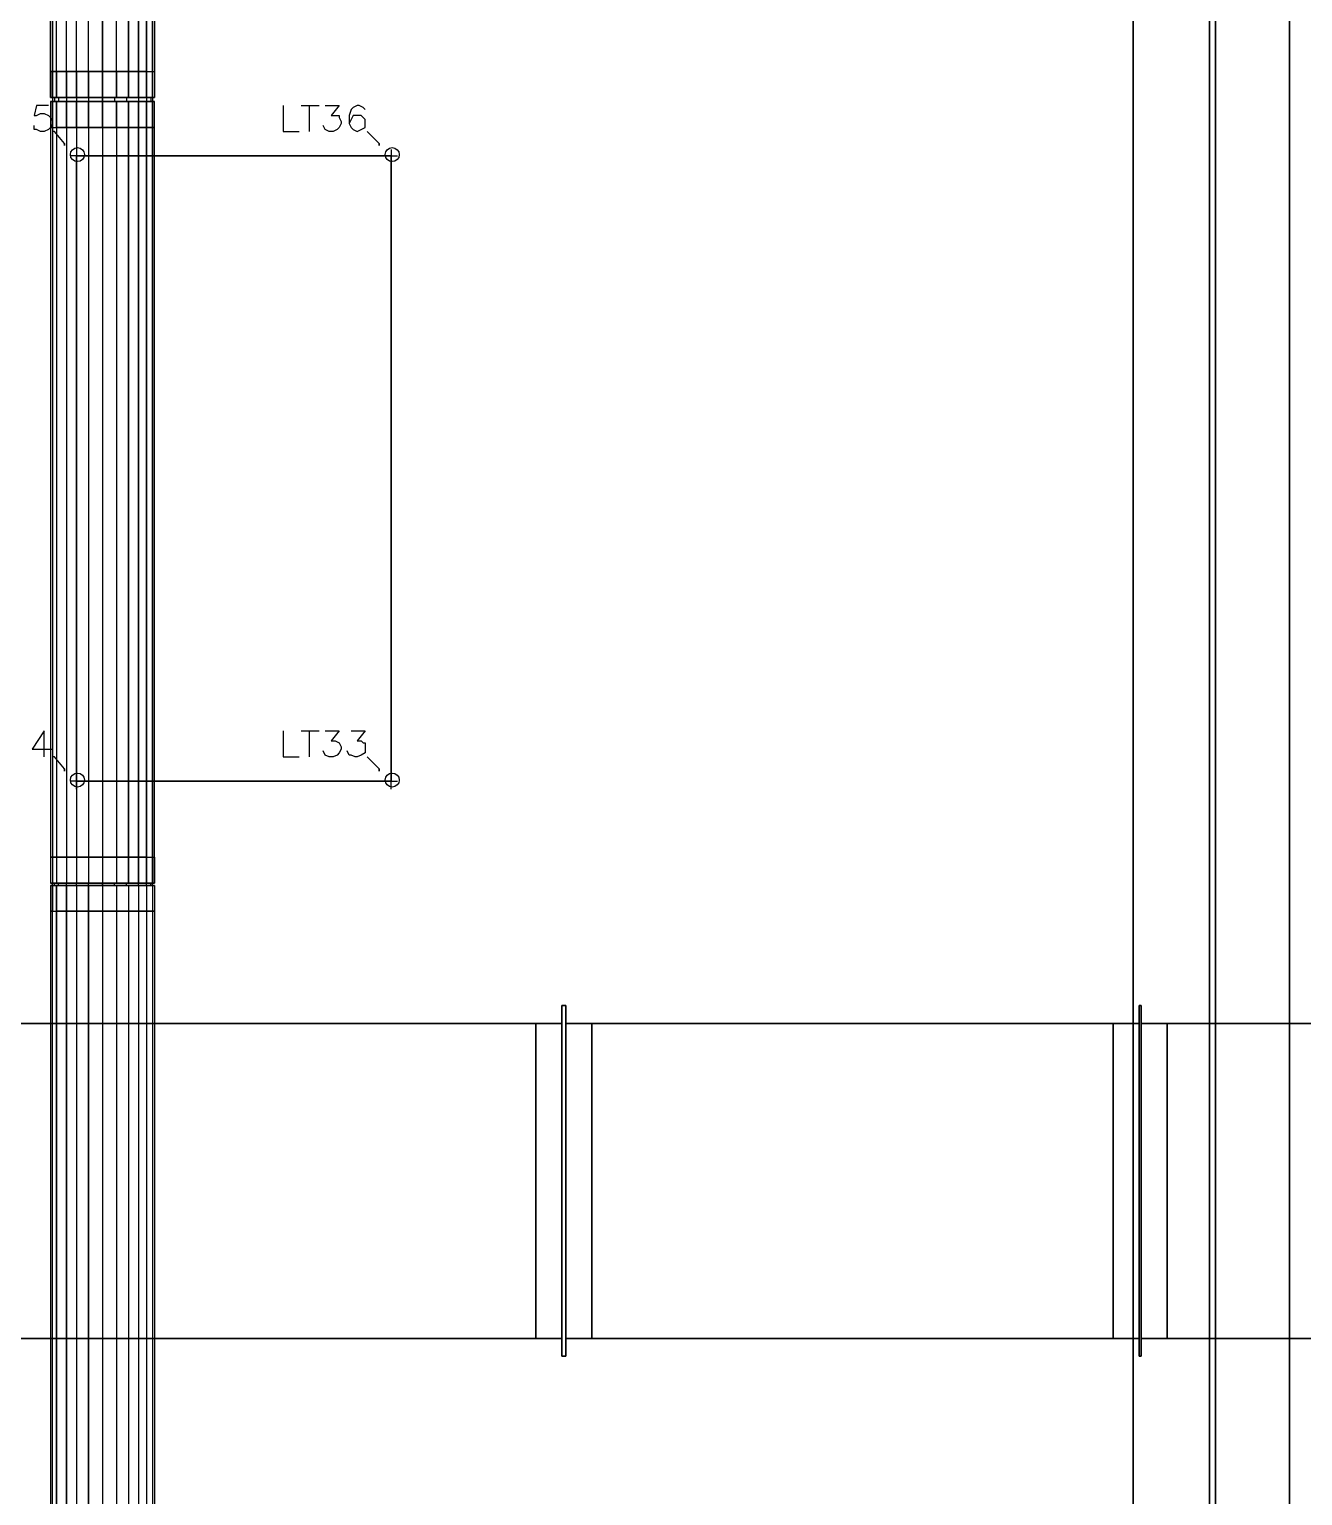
# Model space of a CAD drawing. Header units: metres. Extents: x 114 to 218, y 8 to 180.
# Drawn here: x 144.72 to 154.49, y 114.81 to 126.06 of the extents above; entities that cross this region are included whole.
import ezdxf

# ---------------------------------------------------------------- set-up
doc = ezdxf.new("R2010")
doc.units = ezdxf.units.M
doc.header["$MEASUREMENT"] = 0
for name, color, linetype in [('E-LIGHT', 7, 'Continuous'), ('E-LIGHT-CLRANCE', 7, 'Continuous'), ('E-TFP-LIGHT', 7, 'Continuous'), ('M-SA2S-Conn', 7, 'Continuous'), ('M-SA2S-Round', 7, 'Continuous'), ('M-SA4S-Conn', 7, 'Continuous'), ('M-SA4S-Rect', 7, 'Continuous'), ('S-3D-BEAM', 7, 'Continuous')]:
    doc.layers.add(name, color=color, linetype=linetype)

msp = doc.modelspace()

# ---------------------------------------------------------------- linework, layer by layer
at = {"layer": 'E-LIGHT', "color": 5, "true_color": 0x0000ff}
for points in [[(147.5, 120.295), (145.086, 120.295), (145.086, 125.094), (147.5, 125.094), (145.086, 125.094), (145.086, 120.295), (147.5, 120.295)], [(145.086, 125.094), (145.086, 125.094)], [(145.086, 125.094), (145.086, 125.094)], [(147.5, 125.094), (147.5, 120.295), (147.5, 125.094)], [(147.5, 125.094), (147.5, 125.094)], [(147.5, 125.094), (147.5, 125.094)], [(145.086, 120.295), (145.086, 120.295)], [(145.086, 120.295), (145.086, 120.295)], [(147.5, 120.295), (147.5, 120.295)], [(147.5, 120.295), (147.5, 120.295)]]:
    msp.add_lwpolyline(points, dxfattribs=at)
at = {"layer": 'E-LIGHT-CLRANCE', "color": 150, "true_color": 0x007fff}
for points in [[(147.5, 120.295), (145.086, 120.295), (145.086, 125.094), (147.5, 125.094), (145.086, 125.094), (145.086, 120.295), (147.5, 120.295)], [(145.086, 125.094), (145.086, 125.094)], [(145.086, 125.094), (145.086, 125.094)], [(147.5, 125.094), (147.5, 120.295), (147.5, 125.094)], [(147.5, 125.094), (147.5, 125.094)], [(147.5, 125.094), (147.5, 125.094)], [(145.086, 120.295), (145.086, 120.295)], [(145.086, 120.295), (145.086, 120.295)], [(147.5, 120.295), (147.5, 120.295)], [(147.5, 120.295), (147.5, 120.295)]]:
    msp.add_lwpolyline(points, dxfattribs=at)
at = {"layer": 'E-TFP-LIGHT', "color": 5, "true_color": 0x0000ff}
for points in [[(144.87, 125.479), (144.778, 125.479), (144.762, 125.402), (144.778, 125.402), (144.809, 125.417), (144.839, 125.417), (144.87, 125.402), (144.886, 125.387), (144.901, 125.356), (144.901, 125.341), (144.886, 125.31), (144.87, 125.294), (144.839, 125.279), (144.809, 125.279), (144.778, 125.294), (144.762, 125.294), (144.762, 125.325)], [(146.67, 125.479), (146.67, 125.279), (146.793, 125.279)], [(146.808, 125.479), (146.947, 125.479)], [(146.87, 125.479), (146.87, 125.279)], [(146.993, 125.479), (147.101, 125.479), (147.039, 125.402), (147.07, 125.402), (147.101, 125.402), (147.101, 125.387), (147.116, 125.356), (147.116, 125.341), (147.101, 125.31), (147.085, 125.294), (147.054, 125.279), (147.024, 125.279), (146.993, 125.294), (146.977, 125.325)], [(147.3, 125.448), (147.285, 125.464), (147.254, 125.479), (147.239, 125.479), (147.208, 125.464), (147.193, 125.448), (147.177, 125.402), (147.177, 125.341), (147.193, 125.31), (147.208, 125.294), (147.239, 125.279), (147.27, 125.294), (147.3, 125.31), (147.3, 125.341), (147.3, 125.371), (147.27, 125.402), (147.239, 125.402), (147.208, 125.402), (147.193, 125.371), (147.177, 125.341)], [(144.993, 125.187), (144.916, 125.279), (144.901, 125.279)], [(147.408, 125.187), (147.316, 125.279)], [(144.993, 125.187), (144.993, 125.171), (144.993, 125.171), (144.993, 125.187), (144.993, 125.187)], [(145.086, 125.141), (145.086, 125.094), (145.132, 125.094)], [(147.408, 125.187), (147.408, 125.171), (147.408, 125.171), (147.408, 125.187), (147.408, 125.187)], [(147.5, 125.141), (147.5, 125.094), (147.547, 125.094)], [(145.086, 125.033), (145.086, 125.094), (145.039, 125.094)], [(145.086, 125.094), (145.086, 125.094)], [(145.086, 125.094), (145.086, 125.094)], [(145.132, 125.094), (145.132, 125.094)], [(147.5, 125.033), (147.5, 125.094), (147.439, 125.094)], [(147.5, 125.094), (147.5, 125.094)], [(147.5, 125.094), (147.5, 125.094)], [(147.547, 125.094), (147.547, 125.094)], [(144.839, 120.48), (144.839, 120.68), (144.747, 120.541), (144.901, 120.541)], [(146.67, 120.68), (146.67, 120.48), (146.793, 120.48)], [(146.808, 120.68), (146.947, 120.68)], [(146.87, 120.68), (146.87, 120.48)], [(146.993, 120.68), (147.101, 120.68), (147.039, 120.603), (147.07, 120.603), (147.101, 120.588), (147.116, 120.557), (147.116, 120.541), (147.101, 120.511), (147.085, 120.495), (147.054, 120.48), (147.024, 120.48), (146.993, 120.495), (146.977, 120.526)], [(147.193, 120.68), (147.3, 120.68), (147.239, 120.603), (147.27, 120.603), (147.285, 120.588), (147.3, 120.588), (147.3, 120.557), (147.3, 120.541), (147.3, 120.511), (147.27, 120.495), (147.239, 120.48), (147.224, 120.48), (147.193, 120.495), (147.177, 120.495), (147.162, 120.526)], [(144.993, 120.388), (144.916, 120.48), (144.901, 120.48)], [(147.408, 120.388), (147.316, 120.48)], [(144.993, 120.388), (144.993, 120.372), (144.993, 120.372), (144.993, 120.388), (144.993, 120.388)], [(145.086, 120.234), (145.086, 120.295), (145.039, 120.295)], [(145.086, 120.341), (145.086, 120.295), (145.132, 120.295)], [(145.086, 120.295), (145.086, 120.295)], [(145.086, 120.295), (145.086, 120.295)], [(145.132, 120.295), (145.132, 120.295)], [(147.408, 120.388), (147.408, 120.372), (147.408, 120.372), (147.408, 120.388), (147.408, 120.388)], [(147.5, 120.234), (147.5, 120.295), (147.439, 120.295)], [(147.5, 120.341), (147.5, 120.295), (147.547, 120.295)], [(147.5, 120.295), (147.5, 120.295)], [(147.5, 120.295), (147.5, 120.295)], [(147.547, 120.295), (147.547, 120.295)]]:
    msp.add_lwpolyline(points, dxfattribs=at)
for centre in [(145.093, 125.102), (147.508, 125.102), (145.093, 120.303), (147.508, 120.303)]:
    msp.add_circle(centre, 0.0538, dxfattribs=at)
at = {"layer": 'M-SA2S-Conn', "color": 5, "true_color": 0x0000ff}
for points in [[(144.886, 125.74), (144.901, 125.74), (144.901, 125.54)], [(144.901, 125.74), (144.886, 125.74), (144.886, 125.54)], [(144.886, 125.74), (144.886, 125.74)], [(144.901, 125.74), (144.932, 125.74), (144.932, 125.54)], [(144.932, 125.74), (144.901, 125.74), (144.901, 125.54)], [(144.901, 125.74), (144.901, 125.74)], [(144.901, 125.74), (144.901, 125.74)], [(144.932, 125.74), (145.009, 125.74), (145.009, 125.54)], [(145.009, 125.74), (144.932, 125.74), (144.932, 125.54)], [(144.932, 125.74), (144.932, 125.74)], [(144.932, 125.74), (144.932, 125.74)], [(145.009, 125.74), (145.086, 125.74), (145.086, 125.54)], [(145.086, 125.74), (145.009, 125.74), (145.009, 125.54)], [(145.009, 125.74), (145.009, 125.74)], [(145.009, 125.74), (145.009, 125.74)], [(145.086, 125.74), (145.178, 125.74), (145.178, 125.54)], [(145.178, 125.74), (145.086, 125.74), (145.086, 125.54)], [(145.086, 125.74), (145.086, 125.74)], [(145.086, 125.74), (145.086, 125.74)], [(145.178, 125.74), (145.285, 125.74), (145.285, 125.54)], [(145.285, 125.74), (145.178, 125.74), (145.178, 125.54)], [(145.178, 125.74), (145.178, 125.74)], [(145.178, 125.74), (145.178, 125.74)], [(145.285, 125.74), (145.393, 125.74), (145.393, 125.54)], [(145.393, 125.74), (145.285, 125.74), (145.285, 125.54)], [(145.285, 125.74), (145.285, 125.74)], [(145.285, 125.74), (145.285, 125.74)], [(145.393, 125.74), (145.485, 125.74), (145.485, 125.54)], [(145.485, 125.74), (145.393, 125.74), (145.393, 125.54)], [(145.393, 125.74), (145.393, 125.74)], [(145.393, 125.74), (145.393, 125.74)], [(145.485, 125.74), (145.562, 125.74), (145.562, 125.54)], [(145.562, 125.74), (145.485, 125.74), (145.485, 125.54)], [(145.485, 125.74), (145.485, 125.74)], [(145.485, 125.74), (145.485, 125.74)], [(145.562, 125.74), (145.624, 125.74), (145.624, 125.54)], [(145.624, 125.54), (145.624, 125.74), (145.562, 125.74), (145.562, 125.54)], [(145.562, 125.74), (145.562, 125.74)], [(145.562, 125.74), (145.562, 125.74)], [(145.624, 125.74), (145.67, 125.74), (145.685, 125.74)], [(145.624, 125.74), (145.67, 125.74), (145.67, 125.54), (145.67, 125.74), (145.685, 125.74), (145.685, 125.54)], [(145.624, 125.74), (145.624, 125.74)], [(145.624, 125.74), (145.624, 125.74)], [(145.67, 125.74), (145.67, 125.74)], [(145.67, 125.74), (145.67, 125.74)], [(145.685, 125.74), (145.685, 125.74)], [(145.178, 125.54), (145.086, 125.54), (145.009, 125.54), (144.932, 125.54), (144.901, 125.54), (144.886, 125.54), (144.901, 125.54), (144.932, 125.54), (145.009, 125.54), (145.086, 125.54), (145.178, 125.54), (145.285, 125.54), (145.393, 125.54), (145.485, 125.54), (145.562, 125.54), (145.624, 125.54), (145.67, 125.54), (145.685, 125.54), (145.67, 125.54), (145.624, 125.54), (145.562, 125.54), (145.485, 125.54), (145.393, 125.54), (145.285, 125.54), (145.178, 125.54)], [(144.886, 125.54), (144.886, 125.54)], [(144.901, 125.31), (144.901, 125.51), (144.886, 125.51), (144.886, 125.31)], [(144.932, 125.51), (145.009, 125.51), (145.086, 125.51), (145.178, 125.51), (145.285, 125.51), (145.393, 125.51), (145.485, 125.51), (145.562, 125.51), (145.624, 125.51), (145.67, 125.51), (145.685, 125.51), (145.67, 125.51), (145.624, 125.51), (145.562, 125.51), (145.485, 125.51), (145.393, 125.51), (145.285, 125.51), (145.178, 125.51), (145.086, 125.51), (145.009, 125.51), (144.932, 125.51), (144.901, 125.51), (144.886, 125.51)], [(144.886, 125.51), (144.886, 125.51)], [(145.655, 125.54), (145.67, 125.54), (145.655, 125.54), (145.624, 125.54), (145.562, 125.54), (145.47, 125.54), (145.378, 125.54), (145.285, 125.54), (145.178, 125.54), (145.086, 125.54), (145.009, 125.54), (144.947, 125.54), (144.916, 125.54), (144.901, 125.54), (144.916, 125.54), (144.947, 125.54), (145.009, 125.54), (145.086, 125.54), (145.178, 125.54), (145.285, 125.54), (145.378, 125.54), (145.47, 125.54), (145.562, 125.54), (145.624, 125.54), (145.655, 125.54)], [(144.901, 125.54), (144.901, 125.51)], [(145.178, 125.54), (145.178, 125.51), (145.285, 125.51), (145.378, 125.51), (145.47, 125.51), (145.562, 125.51), (145.624, 125.51), (145.655, 125.51), (145.67, 125.51), (145.655, 125.51), (145.624, 125.51), (145.562, 125.51), (145.47, 125.51), (145.378, 125.51), (145.285, 125.51), (145.178, 125.51), (145.086, 125.51), (145.009, 125.51), (144.947, 125.51), (144.916, 125.51), (144.901, 125.51), (144.916, 125.51), (144.947, 125.51), (145.009, 125.51), (145.086, 125.51), (145.178, 125.51)], [(144.901, 125.54), (144.901, 125.54)], [(144.901, 125.54), (144.901, 125.54)], [(144.901, 125.54), (144.901, 125.54)], [(144.901, 125.31), (144.932, 125.31), (144.932, 125.51), (144.901, 125.51), (144.901, 125.31)], [(144.901, 125.51), (144.901, 125.51)], [(144.901, 125.51), (144.901, 125.51)], [(144.901, 125.51), (144.901, 125.51)], [(144.916, 125.54), (144.916, 125.51)], [(144.916, 125.54), (144.916, 125.51)], [(144.916, 125.54), (144.916, 125.54)], [(144.916, 125.54), (144.916, 125.54)], [(144.916, 125.51), (144.916, 125.51)], [(144.916, 125.51), (144.916, 125.51)], [(144.932, 125.54), (144.932, 125.54)], [(144.932, 125.54), (144.932, 125.54)], [(144.932, 125.31), (144.932, 125.51)], [(144.932, 125.51), (144.932, 125.51)], [(144.932, 125.51), (144.932, 125.51)], [(144.947, 125.54), (144.947, 125.51)], [(144.947, 125.54), (144.947, 125.51)], [(144.947, 125.54), (144.947, 125.54)], [(144.947, 125.54), (144.947, 125.54)], [(144.947, 125.51), (144.947, 125.51)], [(144.947, 125.51), (144.947, 125.51)], [(145.009, 125.54), (145.009, 125.51)], [(145.009, 125.54), (145.009, 125.51)], [(145.009, 125.54), (145.009, 125.54)], [(145.009, 125.54), (145.009, 125.54)], [(145.009, 125.54), (145.009, 125.54)], [(145.009, 125.54), (145.009, 125.54)], [(145.009, 125.31), (145.009, 125.51)], [(145.009, 125.31), (145.009, 125.51)], [(145.009, 125.51), (145.009, 125.51)], [(145.009, 125.51), (145.009, 125.51)], [(145.009, 125.51), (145.009, 125.51)], [(145.009, 125.51), (145.009, 125.51)], [(145.086, 125.54), (145.086, 125.51)], [(145.086, 125.54), (145.086, 125.51)], [(145.086, 125.54), (145.086, 125.54)], [(145.086, 125.54), (145.086, 125.54)], [(145.086, 125.54), (145.086, 125.54)], [(145.086, 125.54), (145.086, 125.54)], [(145.086, 125.31), (145.086, 125.51)], [(145.086, 125.31), (145.086, 125.51)], [(145.086, 125.51), (145.086, 125.51)], [(145.086, 125.51), (145.086, 125.51)], [(145.086, 125.51), (145.086, 125.51)], [(145.086, 125.51), (145.086, 125.51)], [(145.178, 125.54), (145.178, 125.51)], [(145.178, 125.54), (145.178, 125.54)], [(145.178, 125.54), (145.178, 125.54)], [(145.178, 125.54), (145.178, 125.54)], [(145.178, 125.54), (145.178, 125.54)], [(145.178, 125.31), (145.178, 125.51)], [(145.178, 125.31), (145.178, 125.51)], [(145.178, 125.51), (145.178, 125.51)], [(145.178, 125.51), (145.178, 125.51)], [(145.178, 125.51), (145.178, 125.51)], [(145.178, 125.51), (145.178, 125.51)], [(145.285, 125.54), (145.285, 125.51)], [(145.285, 125.51), (145.285, 125.54)], [(145.285, 125.54), (145.285, 125.54)], [(145.285, 125.54), (145.285, 125.54)], [(145.285, 125.54), (145.285, 125.54)], [(145.285, 125.54), (145.285, 125.54)], [(145.285, 125.31), (145.285, 125.51)], [(145.285, 125.31), (145.285, 125.51)], [(145.285, 125.51), (145.285, 125.51)], [(145.285, 125.51), (145.285, 125.51)], [(145.285, 125.51), (145.285, 125.51)], [(145.285, 125.51), (145.285, 125.51)], [(145.378, 125.54), (145.378, 125.51)], [(145.378, 125.54), (145.378, 125.51)], [(145.378, 125.54), (145.378, 125.54)], [(145.378, 125.54), (145.378, 125.54)], [(145.378, 125.51), (145.378, 125.51)], [(145.378, 125.51), (145.378, 125.51)], [(145.393, 125.54), (145.393, 125.54)], [(145.393, 125.54), (145.393, 125.54)], [(145.393, 125.31), (145.393, 125.51)], [(145.393, 125.31), (145.393, 125.51)], [(145.393, 125.51), (145.393, 125.51)], [(145.393, 125.51), (145.393, 125.51)], [(145.47, 125.54), (145.47, 125.51)], [(145.47, 125.54), (145.47, 125.51)], [(145.47, 125.54), (145.47, 125.54)], [(145.47, 125.54), (145.47, 125.54)], [(145.47, 125.51), (145.47, 125.51)], [(145.47, 125.51), (145.47, 125.51)], [(145.485, 125.54), (145.485, 125.54)], [(145.485, 125.54), (145.485, 125.54)], [(145.485, 125.31), (145.485, 125.51)], [(145.485, 125.31), (145.485, 125.51)], [(145.485, 125.51), (145.485, 125.51)], [(145.485, 125.51), (145.485, 125.51)], [(145.562, 125.54), (145.562, 125.51)], [(145.562, 125.54), (145.562, 125.51)], [(145.562, 125.54), (145.562, 125.54)], [(145.562, 125.54), (145.562, 125.54)], [(145.562, 125.54), (145.562, 125.54)], [(145.562, 125.54), (145.562, 125.54)], [(145.562, 125.31), (145.562, 125.51)], [(145.562, 125.31), (145.562, 125.51)], [(145.562, 125.51), (145.562, 125.51)], [(145.562, 125.51), (145.562, 125.51)], [(145.562, 125.51), (145.562, 125.51)], [(145.562, 125.51), (145.562, 125.51)], [(145.624, 125.54), (145.624, 125.51)], [(145.624, 125.54), (145.624, 125.51)], [(145.624, 125.54), (145.624, 125.54)], [(145.624, 125.54), (145.624, 125.54)], [(145.624, 125.54), (145.624, 125.54)], [(145.624, 125.54), (145.624, 125.54)], [(145.624, 125.31), (145.624, 125.51)], [(145.624, 125.31), (145.624, 125.51)], [(145.624, 125.51), (145.624, 125.51)], [(145.624, 125.51), (145.624, 125.51)], [(145.624, 125.51), (145.624, 125.51)], [(145.624, 125.51), (145.624, 125.51)], [(145.655, 125.54), (145.655, 125.51)], [(145.655, 125.54), (145.655, 125.51)], [(145.655, 125.54), (145.655, 125.54)], [(145.655, 125.54), (145.655, 125.54)], [(145.655, 125.51), (145.655, 125.51)], [(145.655, 125.51), (145.655, 125.51)], [(145.67, 125.54), (145.67, 125.51)], [(145.67, 125.54), (145.67, 125.54)], [(145.67, 125.54), (145.67, 125.54)], [(145.67, 125.54), (145.67, 125.54)], [(145.67, 125.31), (145.67, 125.51)], [(145.67, 125.31), (145.67, 125.51)], [(145.67, 125.51), (145.67, 125.51)], [(145.67, 125.51), (145.67, 125.51)], [(145.67, 125.51), (145.67, 125.51)], [(145.685, 125.54), (145.685, 125.54)], [(145.685, 125.31), (145.685, 125.51)], [(145.685, 125.51), (145.685, 125.51)], [(144.901, 125.31), (144.886, 125.31), (144.901, 125.31), (144.932, 125.31), (145.009, 125.31), (145.086, 125.31), (145.178, 125.31), (145.285, 125.31), (145.393, 125.31), (145.485, 125.31), (145.562, 125.31), (145.624, 125.31), (145.67, 125.31), (145.685, 125.31), (145.67, 125.31), (145.624, 125.31), (145.562, 125.31), (145.485, 125.31), (145.393, 125.31), (145.285, 125.31), (145.178, 125.31), (145.086, 125.31), (145.009, 125.31), (144.932, 125.31)], [(144.886, 125.31), (144.886, 125.31)], [(144.901, 125.31), (144.901, 125.31)], [(144.901, 125.31), (144.901, 125.31)], [(144.932, 125.31), (144.932, 125.31)], [(144.932, 125.31), (144.932, 125.31)], [(145.009, 125.31), (145.009, 125.31)], [(145.009, 125.31), (145.009, 125.31)], [(145.086, 125.31), (145.086, 125.31)], [(145.086, 125.31), (145.086, 125.31)], [(145.178, 125.31), (145.178, 125.31)], [(145.178, 125.31), (145.178, 125.31)], [(145.285, 125.31), (145.285, 125.31)], [(145.285, 125.31), (145.285, 125.31)], [(145.393, 125.31), (145.393, 125.31)], [(145.393, 125.31), (145.393, 125.31)], [(145.485, 125.31), (145.485, 125.31)], [(145.485, 125.31), (145.485, 125.31)], [(145.562, 125.31), (145.562, 125.31)], [(145.562, 125.31), (145.562, 125.31)], [(145.624, 125.31), (145.624, 125.31)], [(145.624, 125.31), (145.624, 125.31)], [(145.67, 125.31), (145.67, 125.31)], [(145.67, 125.31), (145.67, 125.31)], [(145.685, 125.31), (145.685, 125.31)], [(144.886, 119.711), (144.901, 119.711), (144.901, 119.511)], [(144.901, 119.711), (144.886, 119.711), (144.886, 119.511)], [(144.886, 119.711), (144.886, 119.711)], [(144.901, 119.711), (144.932, 119.711), (144.932, 119.511)], [(144.932, 119.711), (144.901, 119.711), (144.901, 119.511)], [(144.901, 119.711), (144.901, 119.711)], [(144.901, 119.711), (144.901, 119.711)], [(144.932, 119.711), (145.009, 119.711), (145.009, 119.511)], [(145.009, 119.711), (144.932, 119.711), (144.932, 119.511)], [(144.932, 119.711), (144.932, 119.711)], [(144.932, 119.711), (144.932, 119.711)], [(145.009, 119.711), (145.086, 119.711), (145.086, 119.511)], [(145.086, 119.711), (145.009, 119.711), (145.009, 119.511)], [(145.009, 119.711), (145.009, 119.711)], [(145.009, 119.711), (145.009, 119.711)], [(145.086, 119.711), (145.178, 119.711), (145.178, 119.511)], [(145.178, 119.711), (145.086, 119.711), (145.086, 119.511)], [(145.086, 119.711), (145.086, 119.711)], [(145.086, 119.711), (145.086, 119.711)], [(145.178, 119.711), (145.285, 119.711), (145.285, 119.511)], [(145.285, 119.711), (145.178, 119.711), (145.178, 119.511)], [(145.178, 119.711), (145.178, 119.711)], [(145.178, 119.711), (145.178, 119.711)], [(145.285, 119.711), (145.393, 119.711), (145.393, 119.511)], [(145.393, 119.711), (145.285, 119.711), (145.285, 119.511)], [(145.285, 119.711), (145.285, 119.711)], [(145.285, 119.711), (145.285, 119.711)], [(145.393, 119.711), (145.485, 119.711), (145.485, 119.511)], [(145.485, 119.711), (145.393, 119.711), (145.393, 119.511)], [(145.393, 119.711), (145.393, 119.711)], [(145.393, 119.711), (145.393, 119.711)], [(145.485, 119.711), (145.562, 119.711), (145.562, 119.511)], [(145.562, 119.711), (145.485, 119.711), (145.485, 119.511)], [(145.485, 119.711), (145.485, 119.711)], [(145.485, 119.711), (145.485, 119.711)], [(145.562, 119.711), (145.624, 119.711), (145.624, 119.511)], [(145.624, 119.511), (145.624, 119.711), (145.562, 119.711), (145.562, 119.511)], [(145.562, 119.711), (145.562, 119.711)], [(145.562, 119.711), (145.562, 119.711)], [(145.624, 119.711), (145.67, 119.711), (145.685, 119.711)], [(145.624, 119.711), (145.67, 119.711), (145.67, 119.511), (145.67, 119.711), (145.685, 119.711), (145.685, 119.511)], [(145.624, 119.711), (145.624, 119.711)], [(145.624, 119.711), (145.624, 119.711)], [(145.67, 119.711), (145.67, 119.711)], [(145.67, 119.711), (145.67, 119.711)], [(145.685, 119.711), (145.685, 119.711)], [(145.178, 119.511), (145.086, 119.511), (145.009, 119.511), (144.932, 119.511), (144.901, 119.511), (144.886, 119.511), (144.901, 119.511), (144.932, 119.511), (145.009, 119.511), (145.086, 119.511), (145.178, 119.511), (145.285, 119.511), (145.393, 119.511), (145.485, 119.511), (145.562, 119.511), (145.624, 119.511), (145.67, 119.511), (145.685, 119.511), (145.67, 119.511), (145.624, 119.511), (145.562, 119.511), (145.485, 119.511), (145.393, 119.511), (145.285, 119.511), (145.178, 119.511)], [(144.886, 119.511), (144.886, 119.511)], [(144.901, 119.495), (144.886, 119.495), (144.886, 119.296)], [(144.886, 119.495), (144.901, 119.495), (144.901, 119.296)], [(144.886, 119.495), (144.886, 119.495)], [(145.655, 119.511), (145.67, 119.511), (145.655, 119.511), (145.624, 119.511), (145.562, 119.511), (145.47, 119.511), (145.378, 119.511), (145.285, 119.511), (145.178, 119.511), (145.086, 119.511), (145.009, 119.511), (144.947, 119.511), (144.916, 119.511), (144.901, 119.511), (144.916, 119.511), (144.947, 119.511), (145.009, 119.511), (145.086, 119.511), (145.178, 119.511), (145.285, 119.511), (145.378, 119.511), (145.47, 119.511), (145.562, 119.511), (145.624, 119.511), (145.655, 119.511)], [(144.916, 119.495), (144.901, 119.495), (144.901, 119.511)], [(144.901, 119.495), (144.916, 119.495), (144.916, 119.511)], [(144.901, 119.511), (144.901, 119.511)], [(144.901, 119.511), (144.901, 119.511)], [(144.901, 119.511), (144.901, 119.511)], [(144.901, 119.296), (144.932, 119.296), (144.932, 119.495), (144.901, 119.495), (144.901, 119.296)], [(144.901, 119.495), (144.932, 119.495), (144.932, 119.296)], [(144.901, 119.495), (144.901, 119.495)], [(144.901, 119.495), (144.901, 119.495)], [(144.901, 119.495), (144.901, 119.495)], [(144.947, 119.495), (144.916, 119.495), (144.916, 119.511)], [(144.916, 119.495), (144.947, 119.495), (144.947, 119.511)], [(144.916, 119.511), (144.916, 119.511)], [(144.916, 119.511), (144.916, 119.511)], [(144.916, 119.495), (144.916, 119.495)], [(144.916, 119.495), (144.916, 119.495)], [(144.932, 119.511), (144.932, 119.511)], [(144.932, 119.511), (144.932, 119.511)], [(144.932, 119.495), (145.009, 119.495), (145.009, 119.296)], [(145.009, 119.495), (144.932, 119.495)], [(144.932, 119.495), (144.932, 119.495)], [(144.932, 119.495), (144.932, 119.495)], [(145.009, 119.495), (144.947, 119.495), (144.947, 119.511)], [(144.947, 119.495), (145.009, 119.495), (145.009, 119.511)], [(144.947, 119.511), (144.947, 119.511)], [(144.947, 119.511), (144.947, 119.511)], [(144.947, 119.495), (144.947, 119.495)], [(144.947, 119.495), (144.947, 119.495)], [(145.086, 119.495), (145.009, 119.495), (145.009, 119.511)], [(145.009, 119.495), (145.086, 119.495), (145.086, 119.511)], [(145.009, 119.511), (145.009, 119.511)], [(145.009, 119.511), (145.009, 119.511)], [(145.009, 119.511), (145.009, 119.511)], [(145.009, 119.511), (145.009, 119.511)], [(145.009, 119.495), (145.086, 119.495), (145.086, 119.296)], [(145.086, 119.495), (145.009, 119.495), (145.009, 119.296)], [(145.009, 119.495), (145.009, 119.495)], [(145.009, 119.495), (145.009, 119.495)], [(145.009, 119.495), (145.009, 119.495)], [(145.009, 119.495), (145.009, 119.495)], [(145.178, 119.495), (145.086, 119.495), (145.086, 119.511)], [(145.086, 119.495), (145.178, 119.495), (145.178, 119.511)], [(145.086, 119.511), (145.086, 119.511)], [(145.086, 119.511), (145.086, 119.511)], [(145.086, 119.511), (145.086, 119.511)], [(145.086, 119.511), (145.086, 119.511)], [(145.086, 119.495), (145.178, 119.495), (145.178, 119.296)], [(145.178, 119.495), (145.086, 119.495), (145.086, 119.296)], [(145.086, 119.495), (145.086, 119.495)], [(145.086, 119.495), (145.086, 119.495)], [(145.086, 119.495), (145.086, 119.495)], [(145.086, 119.495), (145.086, 119.495)], [(145.285, 119.495), (145.178, 119.495), (145.178, 119.511)], [(145.178, 119.511), (145.178, 119.511)], [(145.178, 119.511), (145.178, 119.511)], [(145.178, 119.511), (145.178, 119.511)], [(145.178, 119.511), (145.178, 119.511)], [(145.178, 119.495), (145.285, 119.495), (145.285, 119.296)], [(145.285, 119.495), (145.178, 119.495), (145.178, 119.296)], [(145.178, 119.495), (145.285, 119.495)], [(145.178, 119.495), (145.178, 119.495)], [(145.178, 119.495), (145.178, 119.495)], [(145.178, 119.495), (145.178, 119.495)], [(145.178, 119.495), (145.178, 119.495)], [(145.285, 119.511), (145.285, 119.495), (145.378, 119.495), (145.378, 119.511)], [(145.378, 119.495), (145.285, 119.495), (145.285, 119.511)], [(145.285, 119.511), (145.285, 119.511)], [(145.285, 119.511), (145.285, 119.511)], [(145.285, 119.511), (145.285, 119.511)], [(145.285, 119.511), (145.285, 119.511)], [(145.285, 119.495), (145.393, 119.495), (145.393, 119.296)], [(145.393, 119.495), (145.285, 119.495), (145.285, 119.296)], [(145.285, 119.495), (145.285, 119.495)], [(145.285, 119.495), (145.285, 119.495)], [(145.285, 119.495), (145.285, 119.495)], [(145.285, 119.495), (145.285, 119.495)], [(145.378, 119.495), (145.47, 119.495), (145.47, 119.511)], [(145.47, 119.495), (145.378, 119.495), (145.378, 119.511)], [(145.378, 119.511), (145.378, 119.511)], [(145.378, 119.511), (145.378, 119.511)], [(145.378, 119.495), (145.378, 119.495)], [(145.378, 119.495), (145.378, 119.495)], [(145.393, 119.511), (145.393, 119.511)], [(145.393, 119.511), (145.393, 119.511)], [(145.393, 119.495), (145.485, 119.495), (145.485, 119.296)], [(145.485, 119.495), (145.393, 119.495), (145.393, 119.296)], [(145.393, 119.495), (145.393, 119.495)], [(145.393, 119.495), (145.393, 119.495)], [(145.47, 119.495), (145.562, 119.495), (145.562, 119.511)], [(145.562, 119.495), (145.47, 119.495), (145.47, 119.511)], [(145.47, 119.511), (145.47, 119.511)], [(145.47, 119.511), (145.47, 119.511)], [(145.47, 119.495), (145.47, 119.495)], [(145.47, 119.495), (145.47, 119.495)], [(145.485, 119.511), (145.485, 119.511)], [(145.485, 119.511), (145.485, 119.511)], [(145.485, 119.495), (145.562, 119.495), (145.562, 119.296)], [(145.562, 119.495), (145.485, 119.495), (145.485, 119.296)], [(145.485, 119.495), (145.485, 119.495)], [(145.485, 119.495), (145.485, 119.495)], [(145.562, 119.495), (145.624, 119.495), (145.624, 119.511)], [(145.624, 119.495), (145.562, 119.495), (145.562, 119.511)], [(145.562, 119.511), (145.562, 119.511)], [(145.562, 119.511), (145.562, 119.511)], [(145.562, 119.511), (145.562, 119.511)], [(145.562, 119.511), (145.562, 119.511)], [(145.562, 119.495), (145.624, 119.495), (145.624, 119.296)], [(145.624, 119.495), (145.562, 119.495), (145.562, 119.296)], [(145.562, 119.495), (145.562, 119.495)], [(145.562, 119.495), (145.562, 119.495)], [(145.562, 119.495), (145.562, 119.495)], [(145.562, 119.495), (145.562, 119.495)], [(145.624, 119.495), (145.655, 119.495), (145.655, 119.511)], [(145.655, 119.495), (145.624, 119.495), (145.624, 119.511)], [(145.624, 119.511), (145.624, 119.511)], [(145.624, 119.511), (145.624, 119.511)], [(145.624, 119.511), (145.624, 119.511)], [(145.624, 119.511), (145.624, 119.511)], [(145.624, 119.495), (145.67, 119.495), (145.67, 119.296)], [(145.67, 119.495), (145.624, 119.495), (145.624, 119.296)], [(145.624, 119.495), (145.624, 119.495)], [(145.624, 119.495), (145.624, 119.495)], [(145.624, 119.495), (145.624, 119.495)], [(145.624, 119.495), (145.624, 119.495)], [(145.655, 119.495), (145.67, 119.495), (145.67, 119.511)], [(145.67, 119.495), (145.655, 119.495), (145.655, 119.511)], [(145.655, 119.511), (145.655, 119.511)], [(145.655, 119.511), (145.655, 119.511)], [(145.655, 119.495), (145.655, 119.495)], [(145.655, 119.495), (145.655, 119.495)], [(145.67, 119.511), (145.67, 119.511)], [(145.67, 119.511), (145.67, 119.511)], [(145.67, 119.511), (145.67, 119.511)], [(145.67, 119.495), (145.685, 119.495), (145.685, 119.296)], [(145.685, 119.495), (145.67, 119.495), (145.67, 119.296)], [(145.67, 119.495), (145.67, 119.495)], [(145.67, 119.495), (145.67, 119.495)], [(145.67, 119.495), (145.67, 119.495)], [(145.685, 119.511), (145.685, 119.511)], [(145.685, 119.495), (145.685, 119.495)], [(144.901, 119.296), (144.886, 119.296), (144.901, 119.296), (144.932, 119.296), (145.009, 119.296), (145.086, 119.296), (145.178, 119.296), (145.285, 119.296), (145.393, 119.296), (145.485, 119.296), (145.562, 119.296), (145.624, 119.296), (145.67, 119.296), (145.685, 119.296), (145.67, 119.296), (145.624, 119.296), (145.562, 119.296), (145.485, 119.296), (145.393, 119.296), (145.285, 119.296), (145.178, 119.296), (145.086, 119.296), (145.009, 119.296), (144.932, 119.296)], [(144.886, 119.296), (144.886, 119.296)], [(144.901, 119.296), (144.901, 119.296)], [(144.901, 119.296), (144.901, 119.296)], [(144.932, 119.296), (144.932, 119.296)], [(144.932, 119.296), (144.932, 119.296)], [(145.009, 119.296), (145.009, 119.296)], [(145.009, 119.296), (145.009, 119.296)], [(145.086, 119.296), (145.086, 119.296)], [(145.086, 119.296), (145.086, 119.296)], [(145.178, 119.296), (145.178, 119.296)], [(145.178, 119.296), (145.178, 119.296)], [(145.285, 119.296), (145.285, 119.296)], [(145.285, 119.296), (145.285, 119.296)], [(145.393, 119.296), (145.393, 119.296)], [(145.393, 119.296), (145.393, 119.296)], [(145.485, 119.296), (145.485, 119.296)], [(145.485, 119.296), (145.485, 119.296)], [(145.562, 119.296), (145.562, 119.296)], [(145.562, 119.296), (145.562, 119.296)], [(145.624, 119.296), (145.624, 119.296)], [(145.624, 119.296), (145.624, 119.296)], [(145.67, 119.296), (145.67, 119.296)], [(145.67, 119.296), (145.67, 119.296)], [(145.685, 119.296), (145.685, 119.296)]]:
    msp.add_lwpolyline(points, dxfattribs=at)
at = {"layer": 'M-SA2S-Round', "color": 5, "true_color": 0x0000ff}
for points in [[(144.901, 131.539), (144.886, 131.539), (144.901, 131.539), (144.901, 125.54), (144.886, 125.54)], [(144.901, 125.54), (144.886, 125.54), (144.886, 131.539)], [(144.932, 125.54), (145.009, 125.54), (145.009, 131.539), (144.932, 131.539), (144.901, 131.539)], [(144.901, 125.54), (144.932, 125.54), (144.932, 131.539)], [(144.932, 125.54), (144.901, 125.54), (144.901, 131.539), (144.932, 131.539), (145.009, 131.539)], [(145.009, 125.54), (144.932, 125.54), (144.932, 131.539)], [(145.086, 125.54), (145.178, 125.54), (145.178, 131.539), (145.086, 131.539), (145.009, 131.539)], [(145.009, 125.54), (145.086, 125.54), (145.086, 131.539)], [(145.086, 125.54), (145.009, 125.54), (145.009, 131.539), (145.086, 131.539), (145.178, 131.539)], [(145.178, 125.54), (145.086, 125.54), (145.086, 131.539)], [(145.285, 125.54), (145.393, 125.54), (145.393, 131.539), (145.285, 131.539), (145.178, 131.539)], [(145.178, 125.54), (145.285, 125.54), (145.285, 131.539)], [(145.285, 125.54), (145.178, 125.54), (145.178, 131.539), (145.285, 131.539), (145.285, 125.54), (145.393, 125.54)], [(145.485, 125.54), (145.562, 125.54), (145.562, 131.539), (145.485, 131.539), (145.393, 131.539)], [(145.393, 125.54), (145.485, 125.54), (145.485, 131.539)], [(145.485, 131.539), (145.485, 125.54), (145.393, 125.54), (145.393, 131.539)], [(145.562, 131.539), (145.562, 125.54), (145.485, 125.54)], [(145.624, 125.54), (145.67, 125.54), (145.67, 131.539), (145.624, 131.539), (145.562, 131.539)], [(145.562, 125.54), (145.624, 125.54), (145.624, 131.539)], [(145.624, 131.539), (145.624, 125.54), (145.562, 125.54)], [(145.67, 131.539), (145.67, 125.54), (145.624, 125.54)], [(145.685, 131.539), (145.685, 125.54), (145.67, 125.54)], [(144.886, 125.54), (144.886, 125.54)], [(145.178, 125.51), (145.086, 125.51), (145.009, 125.51), (144.932, 125.51), (144.901, 125.51), (144.886, 125.51), (144.901, 125.51), (144.932, 125.51), (145.009, 125.51), (145.086, 125.51), (145.178, 125.51), (145.285, 125.51), (145.393, 125.51), (145.485, 125.51), (145.562, 125.51), (145.624, 125.51), (145.67, 125.51), (145.685, 125.51), (145.67, 125.51), (145.624, 125.51), (145.562, 125.51), (145.485, 125.51), (145.393, 125.51), (145.285, 125.51), (145.178, 125.51)], [(144.886, 125.51), (144.886, 119.511)], [(144.886, 125.51), (144.886, 125.51)], [(144.901, 125.54), (144.901, 125.54)], [(144.901, 125.54), (144.901, 125.54)], [(144.901, 125.51), (144.901, 119.511)], [(144.901, 125.51), (144.901, 119.511)], [(144.901, 125.51), (144.901, 125.51)], [(144.901, 125.51), (144.901, 125.51)], [(144.932, 125.54), (144.932, 125.54)], [(144.932, 125.54), (144.932, 125.54)], [(144.932, 125.51), (144.932, 119.511)], [(144.932, 125.51), (144.932, 119.511)], [(144.932, 125.51), (144.932, 125.51)], [(144.932, 125.51), (144.932, 125.51)], [(145.009, 125.54), (145.009, 125.54)], [(145.009, 125.54), (145.009, 125.54)], [(145.009, 125.51), (145.009, 119.511)], [(145.009, 125.51), (145.009, 119.511)], [(145.009, 125.51), (145.009, 125.51)], [(145.009, 125.51), (145.009, 125.51)], [(145.086, 125.54), (145.086, 125.54)], [(145.086, 125.54), (145.086, 125.54)], [(145.086, 125.51), (145.086, 119.511)], [(145.086, 125.51), (145.086, 119.511)], [(145.086, 125.51), (145.086, 125.51)], [(145.086, 125.51), (145.086, 125.51)], [(145.178, 125.54), (145.178, 125.54)], [(145.178, 125.54), (145.178, 125.54)], [(145.178, 125.51), (145.178, 119.511)], [(145.178, 125.51), (145.178, 119.511)], [(145.178, 125.51), (145.178, 125.51)], [(145.178, 125.51), (145.178, 125.51)], [(145.285, 125.54), (145.285, 125.54)], [(145.285, 125.54), (145.285, 125.54)], [(145.285, 125.51), (145.285, 119.511)], [(145.285, 125.51), (145.285, 119.511)], [(145.285, 125.51), (145.285, 125.51)], [(145.285, 125.51), (145.285, 125.51)], [(145.393, 125.54), (145.393, 125.54)], [(145.393, 125.54), (145.393, 125.54)], [(145.393, 125.51), (145.393, 119.511)], [(145.393, 125.51), (145.393, 119.511)], [(145.393, 125.51), (145.393, 125.51)], [(145.393, 125.51), (145.393, 125.51)], [(145.485, 125.54), (145.485, 125.54)], [(145.485, 125.54), (145.485, 125.54)], [(145.485, 125.51), (145.485, 119.511)], [(145.485, 119.511), (145.485, 125.51)], [(145.485, 125.51), (145.485, 125.51)], [(145.485, 125.51), (145.485, 125.51)], [(145.562, 125.54), (145.562, 125.54)], [(145.562, 125.54), (145.562, 125.54)], [(145.562, 125.51), (145.562, 119.511)], [(145.562, 119.511), (145.562, 125.51)], [(145.562, 125.51), (145.562, 125.51)], [(145.562, 125.51), (145.562, 125.51)], [(145.624, 125.54), (145.624, 125.54)], [(145.624, 125.54), (145.624, 125.54)], [(145.624, 125.51), (145.624, 119.511)], [(145.624, 119.511), (145.624, 125.51)], [(145.624, 125.51), (145.624, 125.51)], [(145.624, 125.51), (145.624, 125.51)], [(145.67, 125.54), (145.685, 125.54)], [(145.67, 125.54), (145.67, 125.54)], [(145.67, 125.54), (145.67, 125.54)], [(145.67, 125.51), (145.67, 119.511), (145.685, 119.511), (145.685, 125.51)], [(145.67, 119.511), (145.67, 125.51)], [(145.67, 125.51), (145.67, 125.51)], [(145.67, 125.51), (145.67, 125.51)], [(145.685, 125.54), (145.685, 125.54)], [(145.685, 125.51), (145.685, 125.51)], [(145.67, 119.511), (145.624, 119.511), (145.562, 119.511), (145.485, 119.511), (145.393, 119.511), (145.285, 119.511), (145.178, 119.511), (145.086, 119.511), (145.009, 119.511), (144.932, 119.511), (144.901, 119.511), (144.886, 119.511), (144.901, 119.511), (144.932, 119.511), (145.009, 119.511), (145.086, 119.511), (145.178, 119.511), (145.285, 119.511), (145.393, 119.511), (145.485, 119.511), (145.562, 119.511), (145.624, 119.511), (145.67, 119.511), (145.685, 119.511)], [(144.886, 119.511), (144.886, 119.511)], [(144.886, 113.497), (144.901, 113.497), (144.901, 119.495), (144.886, 119.495), (144.886, 113.497), (144.901, 113.497), (144.901, 119.495), (144.886, 119.495)], [(144.886, 119.495), (144.886, 119.495)], [(144.901, 119.511), (144.901, 119.511)], [(144.901, 119.511), (144.901, 119.511)], [(144.932, 113.497), (145.009, 113.497), (145.009, 119.495), (144.932, 119.495), (144.901, 119.495)], [(144.901, 113.497), (144.932, 113.497), (144.932, 119.495)], [(144.901, 119.495), (144.932, 119.495), (144.932, 113.497), (144.901, 113.497)], [(144.901, 119.495), (144.901, 119.495)], [(144.901, 119.495), (144.901, 119.495)], [(144.932, 119.511), (144.932, 119.511)], [(144.932, 119.511), (144.932, 119.511)], [(144.932, 119.495), (145.009, 119.495), (145.009, 113.497), (144.932, 113.497)], [(144.932, 119.495), (144.932, 119.495)], [(144.932, 119.495), (144.932, 119.495)], [(145.009, 119.511), (145.009, 119.511)], [(145.009, 119.511), (145.009, 119.511)], [(145.086, 119.495), (145.009, 119.495)], [(145.009, 119.495), (145.086, 119.495), (145.086, 113.497), (145.009, 113.497)], [(145.009, 119.495), (145.009, 119.495)], [(145.009, 119.495), (145.009, 119.495)], [(145.086, 119.511), (145.086, 119.511)], [(145.086, 119.511), (145.086, 119.511)], [(145.178, 113.497), (145.178, 119.495), (145.086, 119.495), (145.086, 113.497)], [(145.086, 119.495), (145.178, 119.495), (145.178, 113.497), (145.086, 113.497)], [(145.086, 119.495), (145.086, 119.495)], [(145.086, 119.495), (145.086, 119.495)], [(145.178, 119.511), (145.178, 119.511)], [(145.178, 119.511), (145.178, 119.511)], [(145.178, 119.495), (145.285, 119.495), (145.393, 119.495), (145.485, 119.495), (145.562, 119.495), (145.624, 119.495), (145.67, 119.495), (145.685, 119.495)], [(145.178, 119.495), (145.285, 119.495), (145.285, 113.497), (145.178, 113.497)], [(145.178, 119.495), (145.178, 119.495)], [(145.178, 119.495), (145.178, 119.495)], [(145.285, 119.511), (145.285, 119.511)], [(145.285, 119.511), (145.285, 119.511)], [(145.285, 119.495), (145.285, 113.497)], [(145.285, 119.495), (145.393, 119.495), (145.393, 113.497), (145.285, 113.497)], [(145.285, 119.495), (145.285, 119.495)], [(145.285, 119.495), (145.285, 119.495)], [(145.393, 119.511), (145.393, 119.511)], [(145.393, 119.511), (145.393, 119.511)], [(145.393, 119.495), (145.393, 113.497)], [(145.393, 119.495), (145.485, 119.495), (145.485, 113.497), (145.393, 113.497)], [(145.393, 119.495), (145.393, 119.495)], [(145.393, 119.495), (145.393, 119.495)], [(145.485, 119.511), (145.485, 119.511)], [(145.485, 119.511), (145.485, 119.511)], [(145.485, 119.495), (145.485, 113.497)], [(145.485, 119.495), (145.562, 119.495), (145.562, 113.497), (145.485, 113.497)], [(145.485, 119.495), (145.485, 119.495)], [(145.485, 119.495), (145.485, 119.495)], [(145.562, 119.511), (145.562, 119.511)], [(145.562, 119.511), (145.562, 119.511)], [(145.562, 119.495), (145.562, 113.497)], [(145.562, 119.495), (145.624, 119.495), (145.624, 113.497), (145.562, 113.497)], [(145.562, 119.495), (145.562, 119.495)], [(145.562, 119.495), (145.562, 119.495)], [(145.624, 119.511), (145.624, 119.511)], [(145.624, 119.511), (145.624, 119.511)], [(145.624, 119.495), (145.624, 113.497)], [(145.624, 119.495), (145.67, 119.495), (145.67, 113.497), (145.624, 113.497)], [(145.624, 119.495), (145.624, 119.495)], [(145.624, 119.495), (145.624, 119.495)], [(145.67, 119.511), (145.67, 119.511)], [(145.67, 119.511), (145.67, 119.511)], [(145.67, 119.495), (145.67, 113.497)], [(145.67, 119.495), (145.685, 119.495), (145.685, 113.497), (145.67, 113.497)], [(145.67, 119.495), (145.67, 119.495)], [(145.67, 119.495), (145.67, 119.495)], [(145.685, 119.511), (145.685, 119.511)], [(145.685, 119.495), (145.685, 119.495)]]:
    msp.add_lwpolyline(points, dxfattribs=at)
at = {"layer": 'M-SA4S-Conn', "color": 140, "true_color": 0x00bfff}
for points in [[(148.839, 118.573), (148.808, 118.573), (148.839, 118.573)], [(148.808, 115.881), (148.808, 118.573), (148.808, 115.881)], [(148.808, 118.573), (148.808, 118.573)], [(148.808, 118.573), (148.808, 118.573)], [(148.839, 115.881), (148.839, 118.573), (148.839, 115.881)], [(148.839, 118.573), (148.839, 118.573)], [(148.839, 118.573), (148.839, 118.573)], [(153.253, 118.573), (153.238, 118.573), (153.253, 118.573)], [(153.238, 115.881), (153.238, 118.573), (153.238, 115.881)], [(153.238, 118.573), (153.238, 118.573)], [(153.238, 118.573), (153.238, 118.573)], [(153.253, 115.881), (153.253, 118.573), (153.253, 115.881)], [(153.253, 118.573), (153.253, 118.573)], [(153.253, 118.573), (153.253, 118.573)], [(148.808, 116.019), (148.608, 116.019), (148.608, 118.434), (148.608, 116.019), (148.808, 116.019)], [(148.608, 118.434), (148.808, 118.434), (148.608, 118.434)], [(148.608, 118.434), (148.608, 118.434)], [(148.608, 118.434), (148.608, 118.434)], [(148.808, 118.434), (148.808, 116.019), (148.808, 118.434)], [(148.808, 118.434), (148.808, 118.434)], [(148.808, 118.434), (148.808, 118.434)], [(148.839, 116.019), (149.039, 116.019), (149.039, 118.434), (149.039, 116.019), (148.839, 116.019)], [(149.039, 118.434), (148.839, 118.434), (149.039, 118.434)], [(148.839, 118.434), (148.839, 116.019), (148.839, 118.434)], [(148.839, 118.434), (148.839, 118.434)], [(148.839, 118.434), (148.839, 118.434)], [(149.039, 118.434), (149.039, 118.434)], [(149.039, 118.434), (149.039, 118.434)], [(153.238, 116.019), (153.038, 116.019), (153.038, 118.434), (153.038, 116.019), (153.238, 116.019)], [(153.038, 118.434), (153.238, 118.434), (153.038, 118.434)], [(153.038, 118.434), (153.038, 118.434)], [(153.038, 118.434), (153.038, 118.434)], [(153.238, 118.434), (153.238, 116.019), (153.238, 118.434)], [(153.238, 118.434), (153.238, 118.434)], [(153.238, 118.434), (153.238, 118.434)], [(153.253, 116.019), (153.453, 116.019), (153.453, 118.434), (153.453, 116.019), (153.253, 116.019)], [(153.453, 118.434), (153.253, 118.434), (153.453, 118.434)], [(153.253, 118.434), (153.253, 116.019), (153.253, 118.434)], [(153.253, 118.434), (153.253, 118.434)], [(153.253, 118.434), (153.253, 118.434)], [(153.453, 118.434), (153.453, 118.434)], [(153.453, 118.434), (153.453, 118.434)], [(148.608, 116.019), (148.608, 116.019)], [(148.808, 116.019), (148.808, 116.019)], [(148.839, 116.019), (148.839, 116.019)], [(149.039, 116.019), (149.039, 116.019)], [(153.038, 116.019), (153.038, 116.019)], [(153.238, 116.019), (153.238, 116.019)], [(153.253, 116.019), (153.253, 116.019)], [(153.453, 116.019), (153.453, 116.019)], [(148.839, 115.881), (148.808, 115.881), (148.839, 115.881)], [(148.808, 115.881), (148.808, 115.881)], [(148.808, 115.881), (148.808, 115.881)], [(148.839, 115.881), (148.839, 115.881)], [(148.839, 115.881), (148.839, 115.881)], [(153.253, 115.881), (153.238, 115.881), (153.253, 115.881)], [(153.238, 115.881), (153.238, 115.881)], [(153.238, 115.881), (153.238, 115.881)], [(153.253, 115.881), (153.253, 115.881)], [(153.253, 115.881), (153.253, 115.881)]]:
    msp.add_lwpolyline(points, dxfattribs=at)
at = {"layer": 'M-SA4S-Rect', "color": 140, "true_color": 0x00bfff}
for points in [[(148.808, 118.434), (148.808, 116.019), (143.209, 116.019), (143.209, 118.434), (148.808, 118.434), (143.209, 118.434), (143.209, 116.019), (148.808, 116.019), (148.808, 118.434)], [(148.808, 118.434), (148.808, 118.434)], [(153.238, 116.019), (148.839, 116.019), (153.238, 116.019), (153.238, 118.434), (148.839, 118.434), (148.839, 116.019), (148.839, 118.434), (153.238, 118.434), (153.238, 116.019)], [(148.839, 118.434), (148.839, 118.434)], [(153.238, 118.434), (153.238, 118.434)], [(158.852, 116.019), (153.253, 116.019), (158.852, 116.019), (158.852, 118.434), (153.253, 118.434), (153.253, 116.019), (153.253, 118.434), (158.852, 118.434), (158.852, 116.019)], [(153.253, 118.434), (153.253, 118.434)], [(154.391, 118.434), (154.391, 118.434)], [(154.391, 118.434), (156.791, 118.434), (154.391, 118.434)], [(154.391, 118.434), (156.791, 118.434), (154.391, 118.434)], [(154.391, 118.434), (154.391, 118.434)], [(154.391, 118.434), (154.391, 118.434)], [(154.391, 118.434), (154.391, 118.434)], [(148.808, 116.019), (148.808, 116.019)], [(148.808, 116.019), (148.808, 116.019)], [(148.839, 116.019), (148.839, 116.019)], [(153.238, 116.019), (153.238, 116.019)], [(153.253, 116.019), (153.253, 116.019)]]:
    msp.add_lwpolyline(points, dxfattribs=at)
at = {"layer": 'S-3D-BEAM', "color": 4, "true_color": 0x00ffff}
for points in [[(153.192, 162.011), (154.391, 162.011), (154.391, 162.011), (154.391, 109.467), (153.192, 109.467), (153.192, 162.011)], [(153.192, 109.467), (153.192, 162.011), (153.192, 109.467)], [(153.776, 162.011), (153.192, 162.011), (153.192, 162.011), (153.192, 109.467), (153.776, 109.467), (153.776, 162.011)], [(153.192, 162.011), (153.776, 162.011), (153.776, 162.011), (153.776, 109.467), (153.192, 109.467), (153.192, 162.011)], [(153.192, 109.467), (153.192, 162.011), (153.192, 109.467)], [(154.391, 162.011), (153.192, 162.011), (153.192, 162.011), (153.192, 109.467), (154.391, 109.467), (154.391, 162.011)], [(153.822, 162.011), (154.391, 162.011), (153.822, 162.011), (153.822, 162.011), (153.822, 109.467), (154.391, 109.467), (154.391, 162.011), (154.391, 162.011), (153.192, 162.011), (153.776, 162.011)], [(153.776, 109.467), (153.776, 162.011), (153.776, 109.467)], [(153.822, 162.011), (154.391, 162.011), (154.391, 162.011), (154.391, 109.467), (153.822, 109.467), (153.822, 162.011)], [(153.822, 109.467), (153.822, 162.011), (153.822, 109.467)], [(154.391, 109.467), (154.391, 162.011), (154.391, 109.467)], [(154.391, 109.467), (154.391, 162.011), (154.391, 109.467)]]:
    msp.add_lwpolyline(points, dxfattribs=at)

doc.saveas('drawing.dxf')
